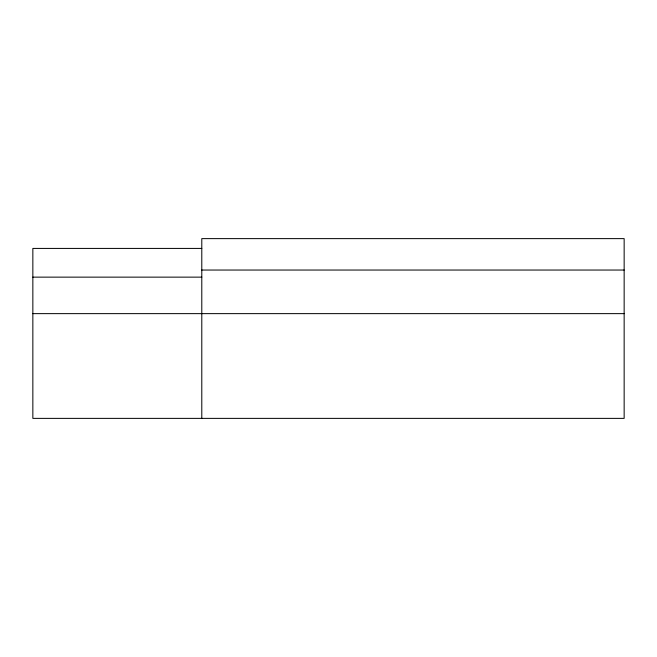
<?xml version="1.0" encoding="UTF-8"?>
<svg xmlns="http://www.w3.org/2000/svg" width="657" height="657" viewBox="0 0 657 657"><rect width="100%" height="100%" fill="white"/><g stroke="black" fill="none" stroke-linecap="round" stroke-linejoin="round"><path stroke-width="0.99" d="M201.789 248.42L32.85 248.42L32.85 418.378L624.15 418.378L624.15 238.622L201.789 238.622L201.789 418.378M201.789 270.043L624.15 270.043M32.85 277.139L201.789 277.139M32.85 313.635L624.15 313.635"/></g></svg>
